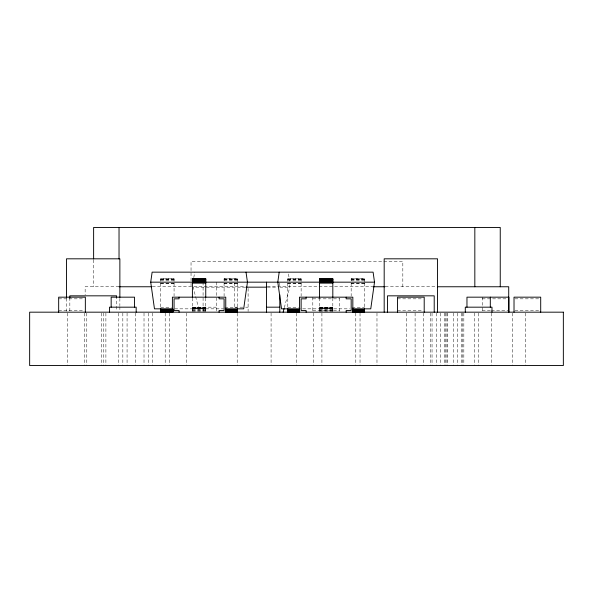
<?xml version="1.0" encoding="UTF-8"?>
<svg xmlns="http://www.w3.org/2000/svg" width="593" height="593" viewBox="0 0 593 593"><rect width="100%" height="100%" fill="white"/><g stroke="black" fill="none" stroke-linecap="round" stroke-linejoin="round"><path stroke-width="0.44" stroke-dasharray="2.96 2.22" d="M193.8 277.613L194.674 272.15M284.314 307.708L289.799 287.16L289.799 282.994M160.725 278.888L174.068 278.888M224.095 278.888L237.43 278.888M287.798 278.888L301.133 278.888M351.167 278.888L364.502 278.888M160.725 279.081L174.068 279.081M224.095 279.081L237.43 279.081M287.798 279.081L301.133 279.081M351.167 279.081L364.502 279.081M160.725 279.385L174.068 279.385M224.095 279.385L237.43 279.385M287.798 279.385L301.133 279.385M351.167 279.385L364.502 279.385M160.725 279.807L174.068 279.807M224.095 279.807L237.43 279.807M287.798 279.807L301.133 279.807M351.167 279.807L364.502 279.807M160.725 280.326L174.068 280.326M224.095 280.326L237.43 280.326M287.798 280.326L301.133 280.326M351.167 280.326L364.502 280.326M160.725 283.343L174.068 283.343M224.095 283.343L237.43 283.343M287.798 283.343L301.133 283.343M351.167 283.343L364.502 283.343M160.725 283.595L174.068 283.595M224.095 283.595L237.43 283.595M287.798 283.595L301.133 283.595M351.167 283.595L364.502 283.595M119.03 286.76L85.147 286.76L85.147 294.929M152.386 286.76L245.606 286.76M267.28 286.76L372.308 286.76M385.257 286.76L436.841 286.76M245.435 287.16L193.073 287.16L199.507 311.281M267.339 287.16L277.124 287.16M279.792 287.16L289.799 287.16M58.67 298.835L84.428 298.835M312.808 298.835L339.493 298.835M397.525 298.835L423.283 298.835M482.235 298.835L508.001 298.835M514.939 298.835L540.705 298.835M203.08 307.174L216.423 307.174M234.769 307.174L244.768 307.174M245.606 307.174L248.104 307.174M160.725 307.411L171.399 307.411M192.406 307.411L205.749 307.411M224.984 307.411L237.43 307.411M287.798 307.411L298.464 307.411M319.479 307.411L332.821 307.411M352.057 307.411L364.502 307.411M192.406 307.663L205.749 307.663M319.479 307.663L332.821 307.663M192.406 308.138L205.749 308.138M319.479 308.138L332.821 308.138M192.406 308.345L205.749 308.345M319.479 308.345L332.821 308.345M192.406 308.516L205.749 308.516M319.479 308.516L332.821 308.516M205.749 308.649L192.406 308.649L205.749 308.76M332.821 308.649L319.479 308.649L332.821 308.76M174.705 308.842L223.45 308.842M302.697 308.842L349.603 308.842M192.406 309.39L205.749 309.39M319.479 309.39L332.821 309.39M192.406 310.072L205.749 310.072M319.479 310.072L332.821 310.072M58.67 310.51L84.428 310.51M312.808 310.51L339.493 310.51M397.525 310.51L423.283 310.51M482.235 310.51L490.515 310.51M491.441 310.51L508.001 310.51M514.939 310.51L540.705 310.51M192.406 310.68L205.749 310.68M319.479 310.68L332.821 310.68M192.406 311.199L205.749 311.199M319.479 311.199L332.821 311.199M288.487 273.973L289.651 281.252M525.228 313.097L525.228 365.54M512.522 313.097L512.522 365.54M491.345 313.097L491.345 365.54M482.235 297.167L482.235 312.177M478.633 313.097L478.633 365.54M474.4 313.097L474.4 365.54M463.83 313.097L463.83 365.54M462.229 313.097L462.229 365.54M461.695 313.097L461.695 365.54M457.455 313.097L457.455 365.54M453.222 313.097L453.222 365.54M447.552 313.097L447.552 365.54M446.885 313.097L446.885 365.54M445.284 313.097L445.284 365.54M444.75 313.097L444.75 365.54M440.517 313.097L440.517 365.54M436.278 313.097L436.278 365.54M432.045 313.097L432.045 365.54M430.607 313.097L430.607 365.54M423.572 313.097L423.572 365.54M415.1 313.097L415.1 365.54M406.628 313.097L406.628 365.54M402.825 286.76L402.825 261.35L191.042 261.35L191.042 286.76M376.978 313.097L376.978 365.54M364.502 282.164L364.502 278.829L351.167 278.829L351.167 281.327M364.502 283.091L364.502 307.871M360.033 313.097L360.033 365.54M355.8 313.097L355.8 365.54M351.167 283.091L351.167 296.181M339.493 298.049L339.493 311.295M332.821 297.982L332.821 311.347M321.917 313.097L321.917 365.54M319.479 297.982L319.479 312.177M313.445 313.097L313.445 365.54M312.808 297.167L312.808 312.177M301.133 281.327L301.133 278.829L287.798 278.829L287.798 281.327M301.133 283.091L301.133 296.181M296.5 313.097L296.5 365.54M287.798 283.091L287.798 307.871M279.792 282.994L279.792 287.605M271.083 313.097L271.083 365.54M248.104 288.339L248.104 311.392M237.43 282.164L237.43 278.829L224.095 278.829L224.095 281.327M237.43 283.091L237.43 307.871M237.2 313.097L237.2 365.54M234.769 282.994L234.769 307.849M224.095 283.091L224.095 296.181M216.423 282.157L216.423 312.177M205.749 297.982L205.749 311.347M203.08 282.157L203.08 312.177M192.406 297.982L192.406 312.177M186.372 313.097L186.372 365.54M174.068 281.327L174.068 278.829L160.725 278.829L160.725 281.327M174.068 283.091L174.068 296.181M169.428 313.097L169.428 365.54M165.195 313.097L165.195 365.54M160.725 283.091L160.725 307.871M152.483 313.097L152.483 365.54M148.25 313.097L148.25 365.54M144.017 313.097L144.017 365.54M135.545 313.097L135.545 365.54M127.072 313.097L127.072 365.54M122.833 313.097L122.833 365.54M119.868 298.375L119.868 305.736M119.868 306.655L119.868 311.258M118.6 313.097L118.6 365.54M116.532 295.833L116.532 311.266M105.895 313.097L105.895 365.54M103.723 313.097L103.723 365.54M101.655 313.097L101.655 365.54M93.62 259.89L93.62 286.76M86.786 313.097L86.786 365.54M84.717 313.097L84.717 365.54M69.841 297.649L69.841 312.177M67.772 313.097L67.772 365.54M66.505 298.375L66.505 311.258M205.749 307.871L192.406 307.871L205.749 307.915M332.821 307.871L319.479 307.871L332.821 307.915"/><path stroke-width="0.89" d="M172.867 308.842L154.469 308.842L150.718 282.164L152.127 272.157L373.101 272.157L374.509 282.164L370.758 308.842L352.368 308.842M279.199 272.157L277.791 282.164L281.542 308.842L299.932 308.842M283.128 312.177L284.077 308.605M192.406 278.888L205.749 278.888M319.479 278.888L332.821 278.888M192.406 279.081L205.749 279.081M319.479 279.081L332.821 279.081M192.406 279.385L205.749 279.385M319.479 279.385L332.821 279.385M192.406 279.807L205.749 279.807M319.479 279.807L332.821 279.807M192.406 280.326L205.749 280.326M319.479 280.326L332.821 280.326M192.406 280.934L205.749 280.934M319.479 280.934L332.821 280.934M192.406 281.616L205.749 281.616M319.479 281.616L332.821 281.616M150.718 282.164L192.169 282.164M205.067 282.164L320.161 282.164M332.139 282.164L374.509 282.164M192.406 282.357L205.749 282.357M319.479 282.357L332.821 282.357M192.406 283.135L205.749 283.135M319.479 283.135L332.821 283.135M119.03 286.76L151.734 286.76M372.908 286.76L384.953 286.76M437.508 286.76L508.72 286.76L508.72 312.177M246.065 287.16L266.45 287.16M266.45 307.174L279.792 307.174M225.296 308.842L243.686 308.842L247.437 282.164L246.036 272.157M160.725 309.39L173.178 309.39M225.874 309.39L237.43 309.39M287.798 309.39L299.354 309.39M352.946 309.39L364.502 309.39M160.725 310.072L173.178 310.072M225.874 310.072L237.43 310.072M287.798 310.072L299.354 310.072M352.946 310.072L364.502 310.072M160.725 310.68L173.178 310.68M225.874 310.68L237.43 310.68M287.798 310.68L299.354 310.68M352.946 310.68L364.502 310.68M160.725 311.199L173.178 311.199M225.874 311.199L237.43 311.199M287.798 311.199L299.354 311.199M352.946 311.199L364.502 311.199M160.725 311.621L173.178 311.621M225.874 311.621L237.43 311.621M287.798 311.621L299.354 311.621M352.946 311.621L364.502 311.621M160.725 311.925L173.178 311.925M225.874 311.925L237.43 311.925M287.798 311.925L299.354 311.925M352.946 311.925L364.502 311.925M540.705 312.177L540.705 297.167L514.02 297.167L514.02 312.177M508.92 312.177L508.92 297.167L466.965 297.167L466.965 307.174M500.247 286.76L500.247 227.46L93.62 227.46L93.62 258.963M491.975 312.177L491.975 307.174L465.297 307.174L465.297 312.177M490.307 297.167L490.307 307.174M474.83 227.46L474.83 286.76M437.545 312.177L437.545 258.815L384.182 258.815L384.182 312.177M434.209 312.177L434.209 295.833L387.518 295.833L387.518 312.177M424.203 312.177L424.203 297.167L397.525 297.167L397.525 312.177M364.502 308.649L364.502 312.177M352.835 312.177L352.835 297.167L299.465 297.167L299.465 312.177M346.164 297.167L346.164 298.835L351.167 298.835L351.167 310.51L346.164 310.51L346.164 312.177M332.821 278.829L332.821 297.516M319.479 278.829L319.479 297.516M306.136 297.167L306.136 298.835L301.133 298.835L301.133 310.51L306.136 310.51L306.136 312.177M287.798 308.649L287.798 312.177M279.792 294.736L279.792 312.177M266.45 282.157L266.45 312.177M237.43 308.649L237.43 312.177M225.763 312.177L225.763 297.167L172.4 297.167L172.4 312.177M219.091 297.167L219.091 298.835L224.095 298.835L224.095 310.51L219.091 310.51L219.091 312.177M205.749 278.829L205.749 297.516M192.406 278.829L192.406 297.516M179.064 297.167L179.064 298.835L174.068 298.835L174.068 310.51L179.064 310.51L179.064 312.177M160.725 308.649L160.725 312.177M136.175 312.177L136.175 307.174L109.497 307.174L109.497 312.177M134.507 307.174L134.507 297.167L111.165 297.167L111.165 307.174M119.868 297.456L119.868 258.815L66.505 258.815L66.505 297.456M119.03 227.46L119.03 258.963M116.532 297.649L116.532 295.833L69.841 295.833L69.841 297.649M85.348 312.177L85.348 297.167L58.67 297.167L58.67 312.177M563.35 312.177L29.65 312.177L29.65 365.54L563.35 365.54L563.35 312.177"/></g></svg>
